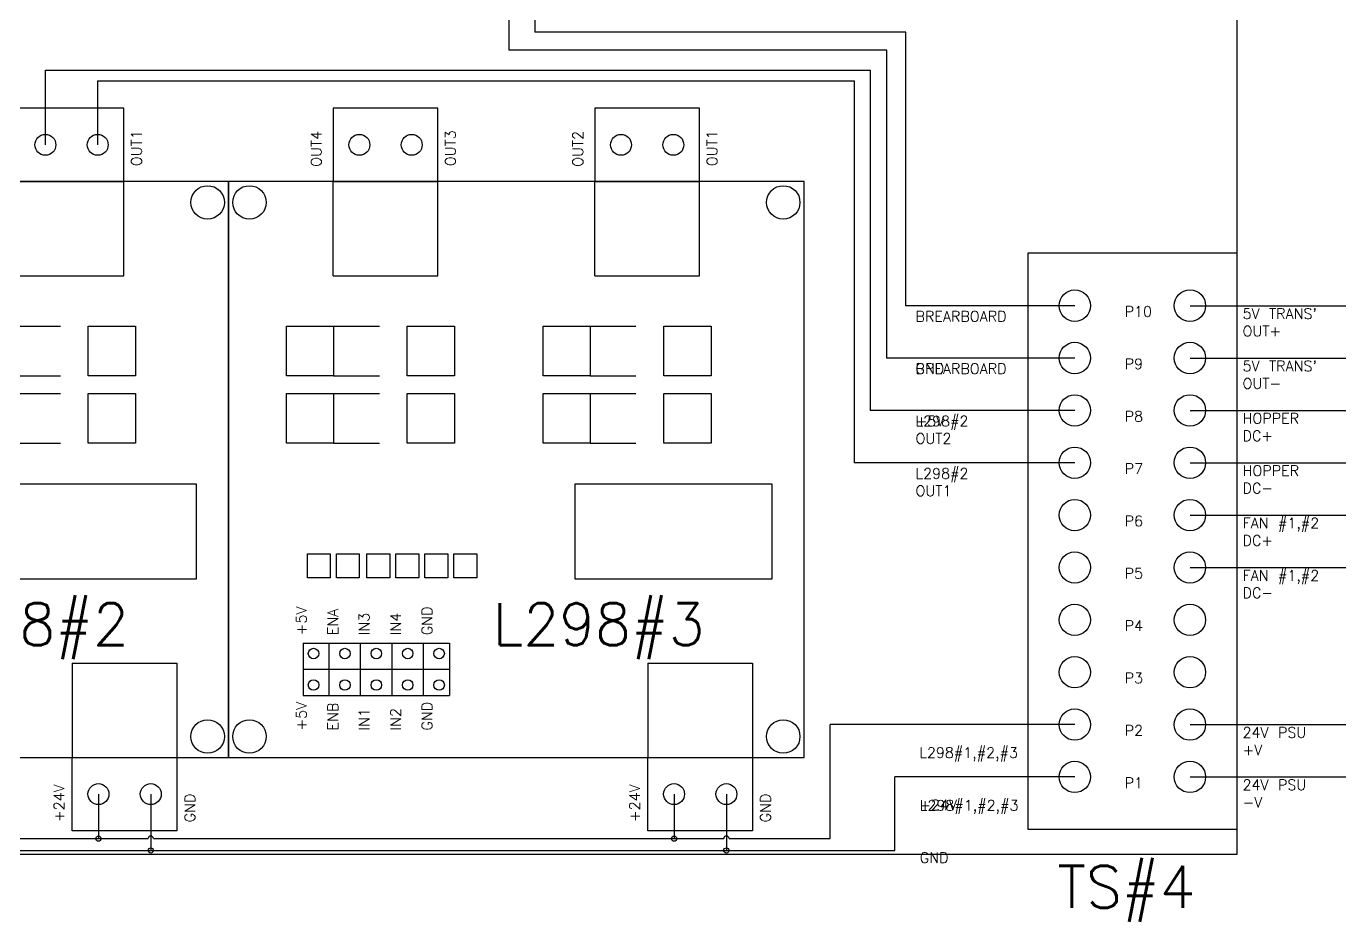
# Model space of a CAD drawing. Header units: millimetres. Extents: x -3139 to 3392, y -3139 to 3139.
# Drawn here: x 2796.2 to 2921.7, y -306.6 to -221.1 of the extents above; entities that cross this region are included whole.
import ezdxf

# ---------------------------------------------------------------- set-up
doc = ezdxf.new("R2010")
doc.units = ezdxf.units.MM
doc.layers.add('PINS_TOP', color=1, linetype='Continuous')
doc.styles.get("Standard").update_dxf_attribs({"font": 'txt.shx'})

# ---------------------------------------------------------------- blocks, each defined once
blk = doc.blocks.new('L298')
at = {"color": 3}
for p, q in [((138.9, 235.27), (133.9, 235.27)), ((133.9, 235.27), (133.9, 221.27)), ((136.4, 235.27), (136.4, 221.27)), ((138.9, 235.27), (138.9, 221.27)), ((133.9, 232.77), (138.9, 232.77)), ((133.9, 229.77), (138.9, 229.77)), ((133.9, 226.77), (138.9, 226.77)), ((133.9, 223.77), (138.9, 223.77)), ((138.9, 221.27), (133.9, 221.27))]:
    blk.add_line(p, q, dxfattribs=at)
for p, q in [((157.99, 232.35), (157.99, 227.98)), ((162.72, 232.35), (162.72, 227.98)), ((164.42, 232.35), (164.42, 227.98)), ((169.16, 232.35), (169.16, 227.98)), ((173.98, 232.39), (173.98, 222.39)), ((173.98, 232.39), (182.98, 232.39)), ((189.98, 232.39), (182.98, 232.39)), ((182.98, 232.39), (182.98, 222.39)), ((189.98, 222.39), (189.98, 232.39)), ((173.98, 222.39), (189.98, 222.39)), ((157.99, 207.83), (157.99, 203.46)), ((162.72, 207.83), (162.72, 203.46)), ((164.42, 207.83), (164.42, 203.46)), ((169.16, 207.83), (169.16, 203.46)), ((173.98, 207.39), (173.98, 197.39)), ((173.98, 207.39), (182.98, 207.39)), ((189.98, 207.39), (182.98, 207.39)), ((182.98, 207.39), (182.98, 197.39)), ((189.98, 197.39), (189.98, 207.39)), ((120.98, 192.32), (120.98, 202.32)), ((120.98, 202.32), (127.98, 202.32)), ((127.98, 202.32), (127.98, 192.32)), ((136.98, 202.32), (127.98, 202.32)), ((136.98, 202.32), (136.98, 192.32)), ((173.98, 197.39), (189.98, 197.39)), ((136.98, 192.32), (120.98, 192.32))]:
    blk.add_line(p, q)
for points in [[(157.99, 236.84), (162.72, 236.84), (162.72, 232.35), (157.99, 232.35)], [(164.42, 236.84), (169.16, 236.84), (169.16, 232.35), (164.42, 232.35)], [(145.12, 234.86), (147.43, 234.86), (147.43, 232.68), (145.12, 232.68)], [(145.12, 232.09), (147.43, 232.09), (147.43, 229.91), (145.12, 229.91)], [(145.12, 229.18), (147.43, 229.18), (147.43, 226.99), (145.12, 226.99)], [(145.12, 226.41), (147.43, 226.41), (147.43, 224.22), (145.12, 224.22)], [(157.99, 225.31), (162.72, 225.31), (162.72, 220.81), (157.99, 220.81)], [(164.42, 225.31), (169.16, 225.31), (169.16, 220.81), (164.42, 220.81)], [(145.12, 223.62), (147.43, 223.62), (147.43, 221.43), (145.12, 221.43)], [(145.12, 220.85), (147.43, 220.85), (147.43, 218.66), (145.12, 218.66)], [(157.99, 212.32), (162.72, 212.32), (162.72, 207.83), (157.99, 207.83)], [(164.42, 212.32), (169.16, 212.32), (169.16, 207.83), (164.42, 207.83)], [(145, 209.28), (154.11, 209.28), (154.11, 190.47), (145, 190.47)], [(157.99, 200.79), (162.72, 200.79), (162.72, 196.29), (157.99, 196.29)], [(164.42, 200.79), (169.16, 200.79), (169.16, 196.29), (164.42, 196.29)]]:
    blk.add_lwpolyline(points, close=True)
for centre, radius in [((129.98, 240.39), 1.6), ((180.98, 240.39), 1.6), ((186.48, 229.89), 1), ((186.48, 224.89), 1), ((186.48, 204.89), 1), ((124.48, 199.82), 1), ((186.48, 199.89), 1), ((124.48, 194.82), 1), ((129.98, 189.39), 1.6), ((180.98, 189.39), 1.6)]:
    blk.add_circle(centre, radius)
for centre in [(134.9, 234.27), (137.9, 234.27), (134.9, 231.27), (137.9, 231.27), (134.9, 228.27), (137.9, 228.27), (134.9, 225.27), (137.9, 225.27), (134.9, 222.27), (137.9, 222.27)]:
    blk.add_circle(centre, 0.5, dxfattribs=at)
at = {"layer": 'PINS_TOP'}
for p, q in [((182.98, 242.39), (127.98, 242.39)), ((127.98, 242.39), (127.98, 187.39)), ((182.98, 187.39), (182.98, 242.39)), ((127.98, 187.39), (182.98, 187.39))]:
    blk.add_line(p, q, dxfattribs=at)
at = {"color": 3, "char_height": 1, "width": 4.6936, "attachment_point": 1}
for s, insert in [('+5V', (130.55, 235.93)), ('+5V', (139.65, 235.93)), ('OUT4', (184.38, 234.51)), ('ENB', (130.55, 232.93)), ('ENA', (139.65, 232.93)), ('IN1', (130.55, 229.93)), ('IN3', (139.65, 229.93)), ('IN2', (130.55, 226.93)), ('IN4', (139.65, 226.93)), ('GND', (130.55, 223.93)), ('GND', (139.65, 223.93)), ('OUT3', (184.44, 221.69)), ('OUT2', (184.38, 209.51)), ('+24V', (121.81, 204.08)), ('OUT1', (184.44, 196.69)), ('GND', (121.78, 191.58))]:
    blk.add_mtext(s, dxfattribs=dict(at, insert=insert))
blk = doc.blocks.new('terminal strip(10pin)')
at = {"color": 6}
for p, q in [((-338.03, -242.62), (-358.03, -242.62)), ((-358.03, -242.62), (-358.03, -297.62)), ((-338.03, -297.62), (-338.03, -242.62)), ((-358.03, -297.62), (-338.03, -297.62))]:
    blk.add_line(p, q, dxfattribs=at)
for centre in [(-353.53, -247.62), (-342.53, -247.62), (-353.53, -252.62), (-342.53, -252.62), (-353.53, -257.62), (-342.53, -257.62), (-353.53, -262.62), (-342.53, -262.62), (-353.53, -267.62), (-342.53, -267.62), (-353.53, -272.62), (-342.53, -272.62), (-353.53, -277.62), (-342.53, -277.62), (-353.53, -282.62), (-342.53, -282.62), (-353.53, -287.62), (-342.53, -287.62), (-353.53, -292.62), (-342.53, -292.62)]:
    blk.add_circle(centre, 1.5, dxfattribs=at)

msp = doc.modelspace()

# ---------------------------------------------------------------- linework, layer by layer
for p, q in [((2911.9, -300.16), (2911.9, -137.77)), ((2842.32, -192.53), (2842.32, -223.36)), ((2878.42, -223.36), (2842.32, -223.36)), ((2878.42, -252.77), (2878.42, -223.36)), ((2803.03, -232.41), (2803.03, -226.29)), ((2803.03, -226.29), (2875.32, -226.29)), ((2875.32, -226.29), (2875.32, -262.77)), ((2896.4, -252.77), (2878.42, -252.77)), ((2907.4, -252.77), (2971.43, -252.77)), ((2896.4, -262.77), (2875.32, -262.77)), ((2907.4, -262.77), (2931.08, -262.77)), ((2907.4, -272.77), (2927.72, -272.77)), ((2879.18, -299.79), (2879.18, -292.77)), ((2896.4, -292.77), (2879.18, -292.77)), ((2907.4, -292.77), (3103.73, -292.77)), ((2808.1, -294.41), (2808.1, -299.79)), ((2863.1, -294.41), (2863.1, -299.79)), ((2753.1, -299.79), (2879.18, -299.79)), ((2666.9, -300.16), (2911.9, -300.16))]:
    msp.add_line(p, q)
at = {"color": 1}
for p, q in [((2844.81, -189.74), (2844.81, -221.65)), ((2880.24, -221.65), (2844.81, -221.65)), ((2880.24, -247.77), (2880.24, -221.65)), ((2798.03, -232.41), (2798.03, -225.29)), ((2798.03, -225.29), (2876.82, -225.29)), ((2876.82, -225.29), (2876.82, -257.77)), ((2896.4, -247.77), (2880.24, -247.77)), ((2907.4, -247.77), (2971.43, -247.77)), ((2896.4, -257.77), (2876.82, -257.77)), ((2907.4, -257.77), (2971.93, -257.77)), ((2907.4, -267.77), (2930.27, -267.77)), ((2873.01, -298.66), (2873.01, -287.77)), ((2896.4, -287.77), (2873.01, -287.77)), ((2907.4, -287.77), (3100.73, -287.77)), ((2803.1, -294.41), (2803.1, -298.66)), ((2858.1, -294.41), (2858.1, -298.66)), ((2753.35, -298.66), (2803.1, -298.66)), ((2803.1, -298.66), (2807.85, -298.66)), ((2808.35, -298.66), (2858.1, -298.66)), ((2858.1, -298.66), (2862.85, -298.66)), ((2863.35, -298.66), (2873.01, -298.66))]:
    msp.add_line(p, q, dxfattribs=at)
for centre in [(2803.1, -298.66), (2858.1, -298.66)]:
    msp.add_circle(centre, 0.25, dxfattribs=at)
for centre in [(2808.1, -299.79), (2863.1, -299.79)]:
    msp.add_circle(centre, 0.25)
for centre in [(2808.1, -298.66), (2863.1, -298.66)]:
    msp.add_arc(centre, 0.25, 0, 180, dxfattribs=at)

# ---------------------------------------------------------------- block references
at = {"rotation": 90}
for p in [(3002.92, -418.89), (3057.92, -418.89)]:
    msp.add_blockref('L298', p, dxfattribs=at)
msp.add_blockref('terminal strip(10pin)', (3249.92, -0.15))

# ---------------------------------------------------------------- texts
at = {"color": 3, "linetype": 'Continuous'}
for s, p in [('L298#2', (2785.78, -280.19)), ('L298#3', (2840.78, -280.19)), ('TS#4', (2894.72, -305.26))]:
    msp.add_text(s, height=4, dxfattribs=at).set_placement(p)
at = {"color": 3, "char_height": 1, "attachment_point": 1}
for s, insert, width in [('BREARBOARD\\P\\P\\PGND', (2881.17, -248.29), 9.8682), ('P10', (2901.15, -247.83), 4.6936), ("5V TRANS'\\POUT+", (2912.42, -248.03), 12.027), ('BREARBOARD\\P\\P\\P+5V', (2881.17, -253.29), 9.8682), ('P9', (2901.15, -252.83), 4.6936), ("5V TRANS'\\POUT-", (2912.42, -253.03), 12.027), ('L298#2\\POUT2', (2881.17, -258.29), 9.8682), ('P8', (2901.15, -257.83), 4.6936), ('HOPPER\\PDC+', (2912.42, -258.03), 9.8682), ('L298#2\\POUT1', (2881.17, -263.29), 9.8682), ('P7', (2901.15, -262.83), 4.6936), ('HOPPER\\PDC-', (2912.42, -263.03), 9.8682), ('P6', (2901.15, -267.83), 4.6936), ('FAN #1,#2\\PDC+', (2912.42, -268.03), 9.8682), ('P5', (2901.15, -272.83), 4.6936), ('FAN #1,#2\\PDC-', (2912.42, -273.03), 9.8682), ('P4', (2901.15, -277.83), 4.6936), ('P3', (2901.15, -282.83), 4.6936), ('P2', (2901.15, -287.83), 4.6936), ('24V PSU\\P+V', (2912.42, -288.03), 9.8682), ('\\PL298#1,#2,#3\\P\\P\\P+24V', (2881.53, -288.29), 9.8682), ('P1', (2901.15, -292.83), 4.6936), ('24V PSU\\P-V', (2912.42, -293.03), 9.8682), ('\\PL298#1,#2,#3\\P\\P\\PGND', (2881.58, -293.31), 9.8682)]:
    msp.add_mtext(s, dxfattribs=dict(at, insert=insert, width=width))

doc.saveas('drawing.dxf')
